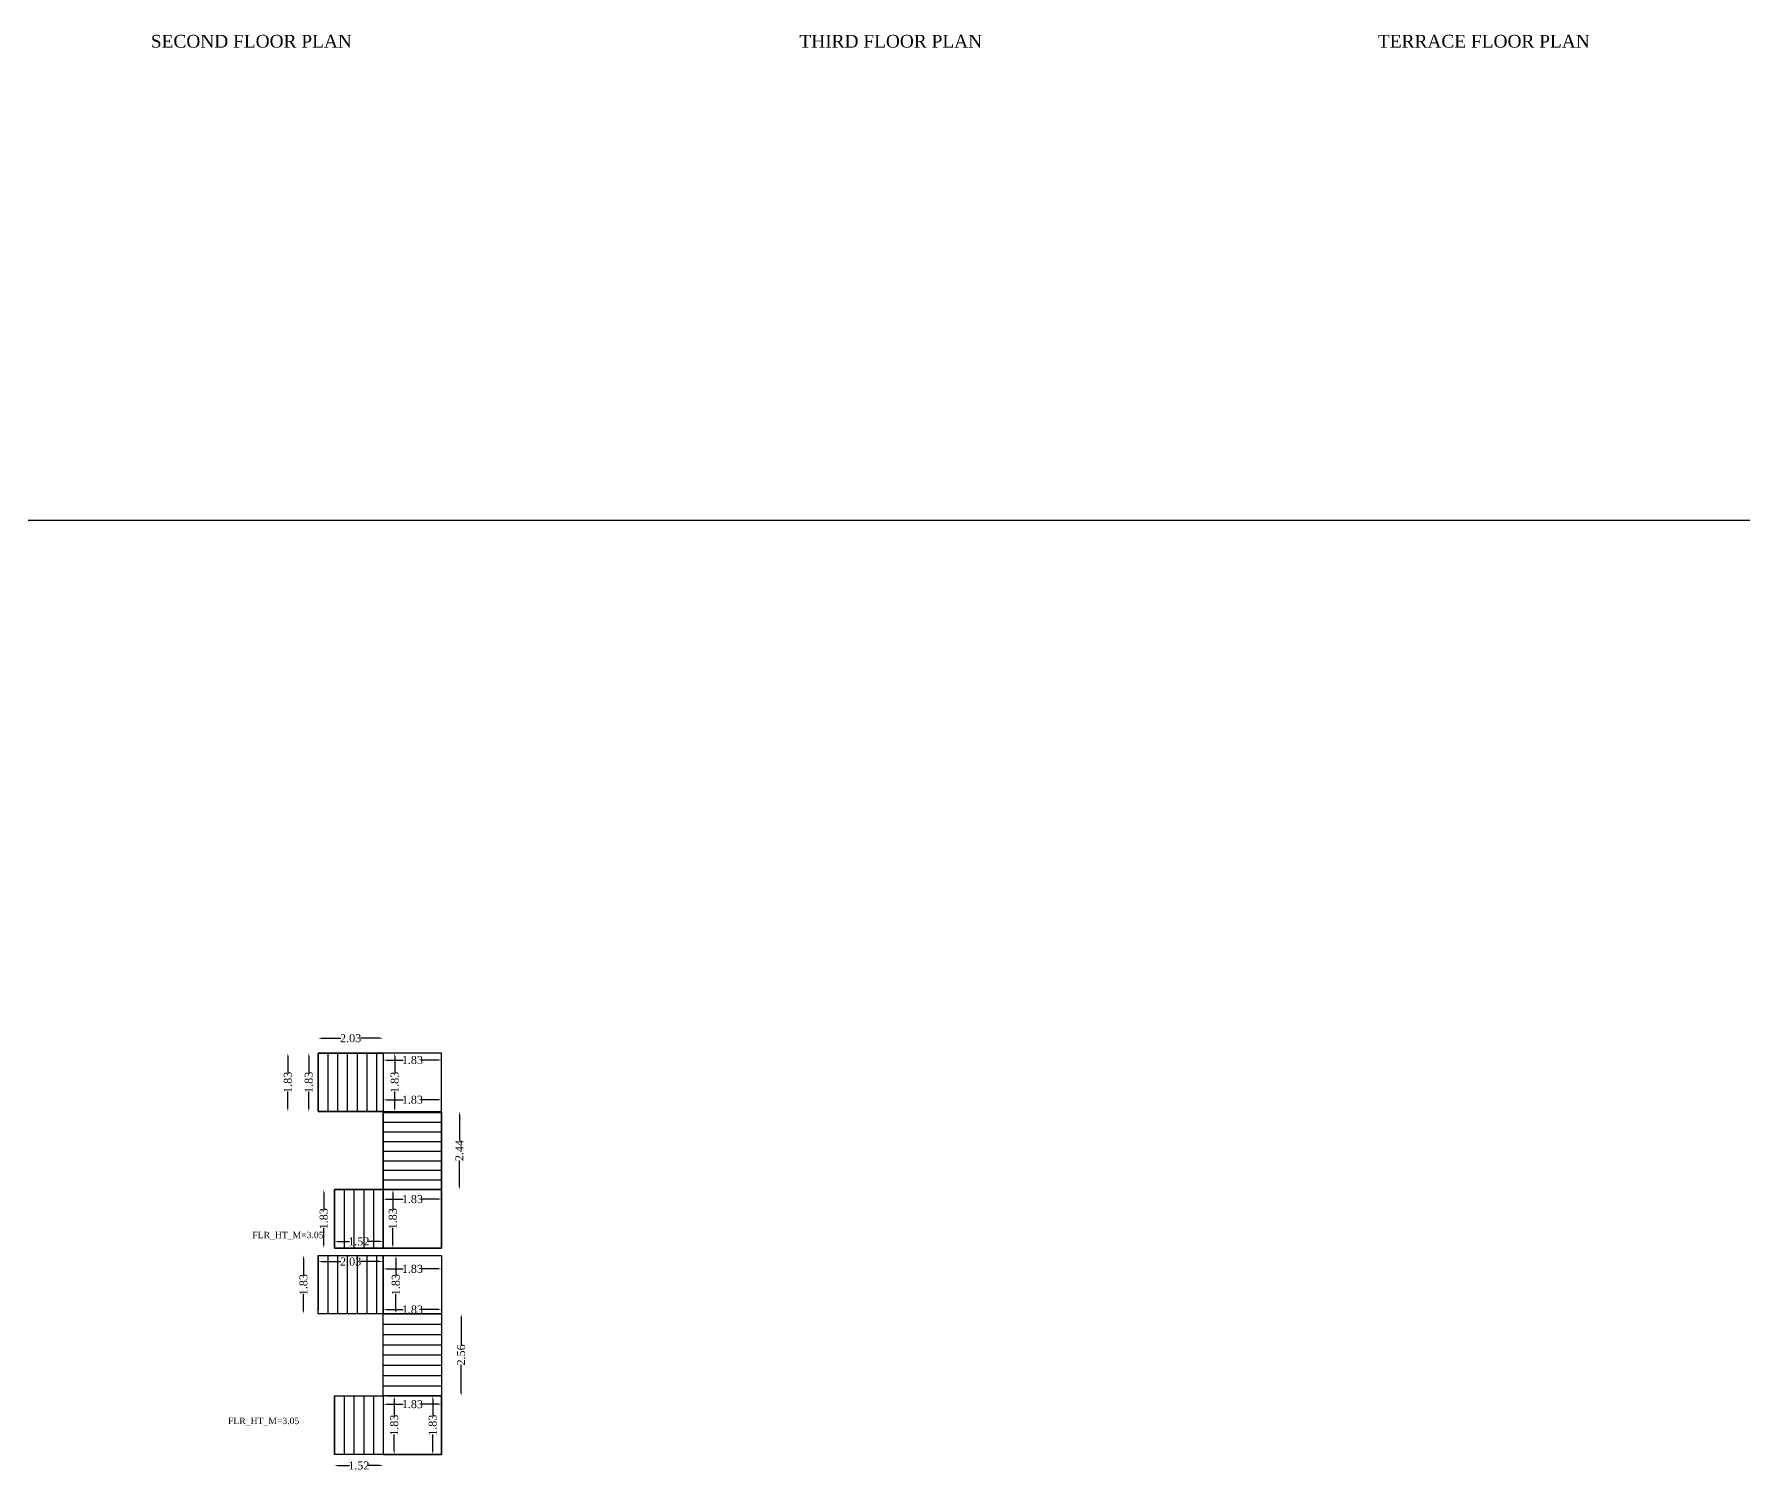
# Model space of a CAD drawing. Header units: metres. Extents: x 3520 to 17931, y 2577 to 6638.
# Drawn here: x 3573.9 to 3627.3, y 2577.3 to 2622.2 of the extents above; entities that cross this region are included whole.
import ezdxf

# ---------------------------------------------------------------- set-up
doc = ezdxf.new("R2010")
doc.units = ezdxf.units.M
doc.header["$MEASUREMENT"] = 0
for name, color, linetype in [('BLK_1_FLR_1_EXIT_WIDTH_STAIR', 7, 'Continuous'), ('BLK_1_FLR_3_STAIR_1', 7, 'Continuous'), ('BLK_1_FLR_3_STAIR_1_FLIGHT_1', 7, 'Continuous'), ('BLK_1_FLR_3_STAIR_1_FLIGHT_2', 7, 'Continuous'), ('BLK_1_FLR_3_STAIR_1_FLIGHT_3', 7, 'Continuous'), ('BLK_1_FLR_3_STAIR_1_LANDING_1', 7, 'Continuous'), ('BLK_1_FLR_3_STAIR_1_LANDING_2', 7, 'Continuous'), ('BLK_1_FLR_3_STAIR_2', 7, 'Continuous'), ('BLK_1_FLR_3_STAIR_2_FLIGHT_1', 7, 'Continuous'), ('BLK_1_FLR_3_STAIR_2_FLIGHT_2', 7, 'Continuous'), ('BLK_1_FLR_3_STAIR_2_FLIGHT_3', 7, 'Continuous'), ('BLK_1_FLR_3_STAIR_2_LANDING_1', 7, 'Continuous'), ('BLK_1_FLR_3_STAIR_2_LANDING_2', 7, 'Continuous'), ('LOCATION_PLAN', 7, 'Continuous')]:
    doc.layers.add(name, color=color, linetype=linetype)
doc.styles.add('ANAND', font='times.ttf')
doc.styles.get("Standard").update_dxf_attribs({"font": 'times.ttf'})
doc.dimstyles.new('STANDARD$0', dxfattribs={"dimtxt": 0.25, "dimasz": 0.1, "dimexe": 2, "dimexo": 2, "dimgap": 0, "dimtad": 0, "dimzin": 0, "dimdsep": 46, "dimtxsty": 'ANAND', "dimcen": 0.0625, "dimdle": 2.5, "dimse1": 1, "dimse2": 1, "dimclrd": 2, "dimclre": 9, "dimadec": 0, "dimazin": 0, "dimtfac": 1, "dimtix": 1, "dimtofl": 0, "dimtmove": 2, "dimatfit": 3, "dimldrblk": 'OBLIQUE', "dimfxl": 0, "dimtolj": 1, "dimtzin": 0, "dimarcsym": 0})

# ---------------------------------------------------------------- blocks, each defined once
blk = doc.blocks.new('*D100')
at = {"layer": 'BLK_1_FLR_3_STAIR_2_FLIGHT_3', "color": 2, "lineweight": -2}
for p, q in [((3583.36, 2577.441), (3583.726, 2577.441)), ((3584.68, 2577.441), (3584.314, 2577.441))]:
    blk.add_line(p, q, dxfattribs=at)
at = {"layer": 'BLK_1_FLR_3_STAIR_2_FLIGHT_3', "color": 2}
for points in [[(3583.36, 2577.458), (3583.36, 2577.424), (3583.26, 2577.441)], [(3584.68, 2577.458), (3584.68, 2577.424), (3584.78, 2577.441)]]:
    blk.add_solid(points, dxfattribs=at)
at = {"layer": 'Defpoints', "color": 0}
for p in [(3583.26, 2577.787), (3584.78, 2577.787), (3583.26, 2577.441)]:
    blk.add_point(p, dxfattribs=at)
at = {"layer": 'BLK_1_FLR_3_STAIR_2_FLIGHT_3', "color": 0, "insert": (3584.02, 2577.441), "char_height": 0.25, "attachment_point": 5, "style": 'ANAND'}
blk.add_mtext('\\A1;1.52', dxfattribs=at)
blk = doc.blocks.new('_Oblique')
at = {"color": 0, "linetype": 'ByBlock', "lineweight": -2}
blk.add_line((-0.5, -0.5), (0.5, 0.5), dxfattribs=at)
blk = doc.blocks.new('*D101')
at = {"layer": 'BLK_1_FLR_3_STAIR_2_FLIGHT_2', "color": 2, "lineweight": -2}
for p, q in [((3587.216, 2582.079), (3587.216, 2581.209)), ((3587.216, 2579.715), (3587.216, 2580.585))]:
    blk.add_line(p, q, dxfattribs=at)
at = {"layer": 'BLK_1_FLR_3_STAIR_2_FLIGHT_2', "color": 2}
for points in [[(3587.2, 2582.079), (3587.233, 2582.079), (3587.216, 2582.179)], [(3587.2, 2579.715), (3587.233, 2579.715), (3587.216, 2579.615)]]:
    blk.add_solid(points, dxfattribs=at)
at = {"layer": 'Defpoints', "color": 0}
for p in [(3586.607, 2582.179), (3587.216, 2582.179), (3586.607, 2579.615)]:
    blk.add_point(p, dxfattribs=at)
at = {"layer": 'BLK_1_FLR_3_STAIR_2_FLIGHT_2', "color": 0, "insert": (3587.216, 2580.897), "char_height": 0.25, "attachment_point": 5, "rotation": 90, "style": 'ANAND'}
blk.add_mtext('\\A1;2.56', dxfattribs=at)
blk = doc.blocks.new('*D102')
at = {"layer": 'BLK_1_FLR_3_STAIR_2_FLIGHT_1', "color": 2, "lineweight": -2}
for p, q in [((3582.849, 2583.812), (3583.461, 2583.812)), ((3584.68, 2583.812), (3584.068, 2583.812))]:
    blk.add_line(p, q, dxfattribs=at)
at = {"layer": 'BLK_1_FLR_3_STAIR_2_FLIGHT_1', "color": 2}
for points in [[(3582.849, 2583.828), (3582.849, 2583.795), (3582.749, 2583.812)], [(3584.68, 2583.828), (3584.68, 2583.795), (3584.78, 2583.812)]]:
    blk.add_solid(points, dxfattribs=at)
at = {"layer": 'Defpoints', "color": 0}
for p in [(3582.749, 2584.006), (3584.78, 2584.006), (3584.78, 2583.812)]:
    blk.add_point(p, dxfattribs=at)
at = {"layer": 'BLK_1_FLR_3_STAIR_2_FLIGHT_1', "color": 0, "insert": (3583.764, 2583.812), "char_height": 0.25, "attachment_point": 5, "style": 'ANAND'}
blk.add_mtext('\\A1;2.03', dxfattribs=at)
blk = doc.blocks.new('*D103')
at = {"layer": 'BLK_1_FLR_3_STAIR_1_FLIGHT_3', "color": 2, "lineweight": -2}
for p, q in [((3583.36, 2584.442), (3583.726, 2584.442)), ((3584.68, 2584.442), (3584.314, 2584.442))]:
    blk.add_line(p, q, dxfattribs=at)
at = {"layer": 'BLK_1_FLR_3_STAIR_1_FLIGHT_3', "color": 2}
for points in [[(3583.36, 2584.459), (3583.36, 2584.425), (3583.26, 2584.442)], [(3584.68, 2584.459), (3584.68, 2584.425), (3584.78, 2584.442)]]:
    blk.add_solid(points, dxfattribs=at)
at = {"layer": 'Defpoints', "color": 0}
for p in [(3583.26, 2584.235), (3584.78, 2584.442), (3584.78, 2584.235)]:
    blk.add_point(p, dxfattribs=at)
at = {"layer": 'BLK_1_FLR_3_STAIR_1_FLIGHT_3', "color": 0, "insert": (3584.02, 2584.442), "char_height": 0.25, "attachment_point": 5, "style": 'ANAND'}
blk.add_mtext('\\A1;1.52', dxfattribs=at)
blk = doc.blocks.new('*D104')
at = {"layer": 'BLK_1_FLR_3_STAIR_1_FLIGHT_2', "color": 2, "lineweight": -2}
for p, q in [((3587.162, 2588.399), (3587.162, 2587.594)), ((3587.162, 2586.162), (3587.162, 2586.968))]:
    blk.add_line(p, q, dxfattribs=at)
at = {"layer": 'BLK_1_FLR_3_STAIR_1_FLIGHT_2', "color": 2}
for points in [[(3587.145, 2588.399), (3587.179, 2588.399), (3587.162, 2588.499)], [(3587.145, 2586.162), (3587.179, 2586.162), (3587.162, 2586.062)]]:
    blk.add_solid(points, dxfattribs=at)
at = {"layer": 'Defpoints', "color": 0}
for p in [(3585.589, 2588.499), (3587.162, 2588.499), (3585.589, 2586.062)]:
    blk.add_point(p, dxfattribs=at)
at = {"layer": 'BLK_1_FLR_3_STAIR_1_FLIGHT_2', "color": 0, "insert": (3587.162, 2587.281), "char_height": 0.25, "attachment_point": 5, "rotation": 90, "style": 'ANAND'}
blk.add_mtext('\\A1;2.44', dxfattribs=at)
blk = doc.blocks.new('*D105')
at = {"layer": 'BLK_1_FLR_3_STAIR_1_FLIGHT_1', "color": 2, "lineweight": -2}
for p, q in [((3582.849, 2590.789), (3583.461, 2590.789)), ((3584.68, 2590.789), (3584.068, 2590.789))]:
    blk.add_line(p, q, dxfattribs=at)
at = {"layer": 'BLK_1_FLR_3_STAIR_1_FLIGHT_1', "color": 2}
for points in [[(3582.849, 2590.806), (3582.849, 2590.772), (3582.749, 2590.789)], [(3584.68, 2590.806), (3584.68, 2590.772), (3584.78, 2590.789)]]:
    blk.add_solid(points, dxfattribs=at)
at = {"layer": 'Defpoints', "color": 0}
for p in [(3582.749, 2590.327), (3584.78, 2590.789), (3584.78, 2590.327)]:
    blk.add_point(p, dxfattribs=at)
at = {"layer": 'BLK_1_FLR_3_STAIR_1_FLIGHT_1', "color": 0, "insert": (3583.764, 2590.789), "char_height": 0.25, "attachment_point": 5, "style": 'ANAND'}
blk.add_mtext('\\A1;2.03', dxfattribs=at)
blk = doc.blocks.new('*D106')
at = {"layer": 'BLK_1_FLR_3_STAIR_1_FLIGHT_1', "color": 2, "lineweight": -2}
for p, q in [((3582.458, 2590.227), (3582.458, 2589.699)), ((3582.458, 2588.599), (3582.458, 2589.127))]:
    blk.add_line(p, q, dxfattribs=at)
at = {"layer": 'BLK_1_FLR_3_STAIR_1_FLIGHT_1', "color": 2}
for points in [[(3582.442, 2590.227), (3582.475, 2590.227), (3582.458, 2590.327)], [(3582.442, 2588.599), (3582.475, 2588.599), (3582.458, 2588.499)]]:
    blk.add_solid(points, dxfattribs=at)
at = {"layer": 'Defpoints', "color": 0}
for p in [(3582.749, 2590.327), (3582.458, 2588.499), (3582.749, 2588.499)]:
    blk.add_point(p, dxfattribs=at)
at = {"layer": 'BLK_1_FLR_3_STAIR_1_FLIGHT_1', "color": 0, "insert": (3582.458, 2589.413), "char_height": 0.25, "attachment_point": 5, "rotation": 90, "style": 'ANAND'}
blk.add_mtext('\\A1;1.83', dxfattribs=at)
blk = doc.blocks.new('*D107')
at = {"layer": 'BLK_1_FLR_3_STAIR_1_FLIGHT_2', "color": 2, "lineweight": -2}
for p, q in [((3584.88, 2588.866), (3585.407, 2588.866)), ((3586.507, 2588.866), (3585.98, 2588.866))]:
    blk.add_line(p, q, dxfattribs=at)
at = {"layer": 'BLK_1_FLR_3_STAIR_1_FLIGHT_2', "color": 2}
for points in [[(3584.88, 2588.883), (3584.88, 2588.849), (3584.78, 2588.866)], [(3586.507, 2588.883), (3586.507, 2588.849), (3586.607, 2588.866)]]:
    blk.add_solid(points, dxfattribs=at)
at = {"layer": 'Defpoints', "color": 0}
for p in [(3586.607, 2588.866), (3584.78, 2588.499), (3586.607, 2588.499)]:
    blk.add_point(p, dxfattribs=at)
at = {"layer": 'BLK_1_FLR_3_STAIR_1_FLIGHT_2', "color": 0, "insert": (3585.693, 2588.866), "char_height": 0.25, "attachment_point": 5, "style": 'ANAND'}
blk.add_mtext('\\A1;1.83', dxfattribs=at)
blk = doc.blocks.new('*D108')
at = {"layer": 'BLK_1_FLR_3_STAIR_1_FLIGHT_3', "color": 2, "lineweight": -2}
for p, q in [((3582.925, 2585.962), (3582.925, 2585.435)), ((3582.925, 2584.335), (3582.925, 2584.863))]:
    blk.add_line(p, q, dxfattribs=at)
at = {"layer": 'BLK_1_FLR_3_STAIR_1_FLIGHT_3', "color": 2}
for points in [[(3582.908, 2585.962), (3582.941, 2585.962), (3582.925, 2586.062)], [(3582.908, 2584.335), (3582.941, 2584.335), (3582.925, 2584.235)]]:
    blk.add_solid(points, dxfattribs=at)
at = {"layer": 'Defpoints', "color": 0}
for p in [(3583.26, 2586.062), (3582.925, 2584.235), (3583.26, 2584.235)]:
    blk.add_point(p, dxfattribs=at)
at = {"layer": 'BLK_1_FLR_3_STAIR_1_FLIGHT_3', "color": 0, "insert": (3582.925, 2585.149), "char_height": 0.25, "attachment_point": 5, "rotation": 90, "style": 'ANAND'}
blk.add_mtext('\\A1;1.83', dxfattribs=at)
blk = doc.blocks.new('*D109')
at = {"layer": 'BLK_1_FLR_3_STAIR_2_FLIGHT_1', "color": 2, "lineweight": -2}
for p, q in [((3582.291, 2583.906), (3582.291, 2583.379)), ((3582.291, 2582.279), (3582.291, 2582.806))]:
    blk.add_line(p, q, dxfattribs=at)
at = {"layer": 'BLK_1_FLR_3_STAIR_2_FLIGHT_1', "color": 2}
for points in [[(3582.274, 2583.906), (3582.308, 2583.906), (3582.291, 2584.006)], [(3582.274, 2582.279), (3582.308, 2582.279), (3582.291, 2582.179)]]:
    blk.add_solid(points, dxfattribs=at)
at = {"layer": 'Defpoints', "color": 0}
for p in [(3582.749, 2584.006), (3582.291, 2582.179), (3582.749, 2582.179)]:
    blk.add_point(p, dxfattribs=at)
at = {"layer": 'BLK_1_FLR_3_STAIR_2_FLIGHT_1', "color": 0, "insert": (3582.291, 2583.092), "char_height": 0.25, "attachment_point": 5, "rotation": 90, "style": 'ANAND'}
blk.add_mtext('\\A1;1.83', dxfattribs=at)
blk = doc.blocks.new('*D110')
at = {"layer": 'BLK_1_FLR_3_STAIR_2_FLIGHT_2', "color": 2, "lineweight": -2}
for p, q in [((3584.88, 2582.313), (3585.407, 2582.313)), ((3586.507, 2582.313), (3585.98, 2582.313))]:
    blk.add_line(p, q, dxfattribs=at)
at = {"layer": 'BLK_1_FLR_3_STAIR_2_FLIGHT_2', "color": 2}
for points in [[(3584.88, 2582.33), (3584.88, 2582.297), (3584.78, 2582.313)], [(3586.507, 2582.33), (3586.507, 2582.297), (3586.607, 2582.313)]]:
    blk.add_solid(points, dxfattribs=at)
at = {"layer": 'Defpoints', "color": 0}
for p in [(3586.607, 2582.313), (3584.78, 2582.179), (3586.607, 2582.179)]:
    blk.add_point(p, dxfattribs=at)
at = {"layer": 'BLK_1_FLR_3_STAIR_2_FLIGHT_2', "color": 0, "insert": (3585.693, 2582.313), "char_height": 0.25, "attachment_point": 5, "style": 'ANAND'}
blk.add_mtext('\\A1;1.83', dxfattribs=at)
blk = doc.blocks.new('*D111')
at = {"layer": 'BLK_1_FLR_3_STAIR_2_FLIGHT_3', "color": 2, "lineweight": -2}
for p, q in [((3585.125, 2579.515), (3585.125, 2578.987)), ((3585.125, 2577.887), (3585.125, 2578.415))]:
    blk.add_line(p, q, dxfattribs=at)
at = {"layer": 'BLK_1_FLR_3_STAIR_2_FLIGHT_3', "color": 2}
for points in [[(3585.108, 2579.515), (3585.142, 2579.515), (3585.125, 2579.615)], [(3585.108, 2577.887), (3585.142, 2577.887), (3585.125, 2577.787)]]:
    blk.add_solid(points, dxfattribs=at)
at = {"layer": 'Defpoints', "color": 0}
for p in [(3584.78, 2579.615), (3584.78, 2577.787), (3585.125, 2577.787)]:
    blk.add_point(p, dxfattribs=at)
at = {"layer": 'BLK_1_FLR_3_STAIR_2_FLIGHT_3', "color": 0, "insert": (3585.125, 2578.701), "char_height": 0.25, "attachment_point": 5, "rotation": 90, "style": 'ANAND'}
blk.add_mtext('\\A1;1.83', dxfattribs=at)
blk = doc.blocks.new('*D112')
at = {"layer": 'BLK_1_FLR_3_STAIR_2_LANDING_2', "color": 2, "lineweight": -2}
for p, q in [((3584.88, 2579.357), (3585.407, 2579.357)), ((3586.507, 2579.357), (3585.98, 2579.357))]:
    blk.add_line(p, q, dxfattribs=at)
at = {"layer": 'BLK_1_FLR_3_STAIR_2_LANDING_2', "color": 2}
for points in [[(3584.88, 2579.373), (3584.88, 2579.34), (3584.78, 2579.357)], [(3586.507, 2579.373), (3586.507, 2579.34), (3586.607, 2579.357)]]:
    blk.add_solid(points, dxfattribs=at)
at = {"layer": 'Defpoints', "color": 0}
for p in [(3584.78, 2579.307), (3586.607, 2579.357), (3586.607, 2579.307)]:
    blk.add_point(p, dxfattribs=at)
at = {"layer": 'BLK_1_FLR_3_STAIR_2_LANDING_2', "color": 0, "insert": (3585.693, 2579.357), "char_height": 0.25, "attachment_point": 5, "style": 'ANAND'}
blk.add_mtext('\\A1;1.83', dxfattribs=at)
blk = doc.blocks.new('*D113')
at = {"layer": 'BLK_1_FLR_3_STAIR_2_LANDING_2', "color": 2, "lineweight": -2}
for p, q in [((3586.328, 2579.515), (3586.328, 2578.987)), ((3586.328, 2577.887), (3586.328, 2578.415))]:
    blk.add_line(p, q, dxfattribs=at)
at = {"layer": 'BLK_1_FLR_3_STAIR_2_LANDING_2', "color": 2}
for points in [[(3586.312, 2579.515), (3586.345, 2579.515), (3586.328, 2579.615)], [(3586.312, 2577.887), (3586.345, 2577.887), (3586.328, 2577.787)]]:
    blk.add_solid(points, dxfattribs=at)
at = {"layer": 'Defpoints', "color": 0}
for p in [(3586.288, 2579.615), (3586.288, 2577.787), (3586.328, 2577.787)]:
    blk.add_point(p, dxfattribs=at)
at = {"layer": 'BLK_1_FLR_3_STAIR_2_LANDING_2', "color": 0, "insert": (3586.328, 2578.701), "char_height": 0.25, "attachment_point": 5, "rotation": 90, "style": 'ANAND'}
blk.add_mtext('\\A1;1.83', dxfattribs=at)
blk = doc.blocks.new('*D114')
at = {"layer": 'BLK_1_FLR_3_STAIR_2_LANDING_1', "color": 2, "lineweight": -2}
for p, q in [((3585.177, 2583.906), (3585.177, 2583.379)), ((3585.177, 2582.279), (3585.177, 2582.806))]:
    blk.add_line(p, q, dxfattribs=at)
at = {"layer": 'BLK_1_FLR_3_STAIR_2_LANDING_1', "color": 2}
for points in [[(3585.16, 2583.906), (3585.193, 2583.906), (3585.177, 2584.006)], [(3585.16, 2582.279), (3585.193, 2582.279), (3585.177, 2582.179)]]:
    blk.add_solid(points, dxfattribs=at)
at = {"layer": 'Defpoints', "color": 0}
for p in [(3585.038, 2584.006), (3585.177, 2584.006), (3585.038, 2582.179)]:
    blk.add_point(p, dxfattribs=at)
at = {"layer": 'BLK_1_FLR_3_STAIR_2_LANDING_1', "color": 0, "insert": (3585.177, 2583.092), "char_height": 0.25, "attachment_point": 5, "rotation": 90, "style": 'ANAND'}
blk.add_mtext('\\A1;1.83', dxfattribs=at)
blk = doc.blocks.new('*D115')
at = {"layer": 'BLK_1_FLR_3_STAIR_2_LANDING_1', "color": 2, "lineweight": -2}
for p, q in [((3584.88, 2583.583), (3585.407, 2583.583)), ((3586.507, 2583.583), (3585.98, 2583.583))]:
    blk.add_line(p, q, dxfattribs=at)
at = {"layer": 'BLK_1_FLR_3_STAIR_2_LANDING_1', "color": 2}
for points in [[(3584.88, 2583.599), (3584.88, 2583.566), (3584.78, 2583.583)], [(3586.507, 2583.599), (3586.507, 2583.566), (3586.607, 2583.583)]]:
    blk.add_solid(points, dxfattribs=at)
at = {"layer": 'Defpoints', "color": 0}
for p in [(3584.78, 2583.638), (3586.607, 2583.638), (3586.607, 2583.583)]:
    blk.add_point(p, dxfattribs=at)
at = {"layer": 'BLK_1_FLR_3_STAIR_2_LANDING_1', "color": 0, "insert": (3585.693, 2583.583), "char_height": 0.25, "attachment_point": 5, "style": 'ANAND'}
blk.add_mtext('\\A1;1.83', dxfattribs=at)
blk = doc.blocks.new('*D116')
at = {"layer": 'BLK_1_FLR_3_STAIR_1_LANDING_2', "color": 2, "lineweight": -2}
for p, q in [((3585.083, 2585.962), (3585.083, 2585.435)), ((3585.083, 2584.335), (3585.083, 2584.863))]:
    blk.add_line(p, q, dxfattribs=at)
at = {"layer": 'BLK_1_FLR_3_STAIR_1_LANDING_2', "color": 2}
for points in [[(3585.067, 2585.962), (3585.1, 2585.962), (3585.083, 2586.062)], [(3585.067, 2584.335), (3585.1, 2584.335), (3585.083, 2584.235)]]:
    blk.add_solid(points, dxfattribs=at)
at = {"layer": 'Defpoints', "color": 0}
for p in [(3585.053, 2586.062), (3585.053, 2584.235), (3585.083, 2584.235)]:
    blk.add_point(p, dxfattribs=at)
at = {"layer": 'BLK_1_FLR_3_STAIR_1_LANDING_2', "color": 0, "insert": (3585.083, 2585.149), "char_height": 0.25, "attachment_point": 5, "rotation": 90, "style": 'ANAND'}
blk.add_mtext('\\A1;1.83', dxfattribs=at)
blk = doc.blocks.new('*D117')
at = {"layer": 'BLK_1_FLR_3_STAIR_1_LANDING_2', "color": 2, "lineweight": -2}
for p, q in [((3584.88, 2585.762), (3585.407, 2585.762)), ((3586.507, 2585.762), (3585.98, 2585.762))]:
    blk.add_line(p, q, dxfattribs=at)
at = {"layer": 'BLK_1_FLR_3_STAIR_1_LANDING_2', "color": 2}
for points in [[(3584.88, 2585.779), (3584.88, 2585.746), (3584.78, 2585.762)], [(3586.507, 2585.779), (3586.507, 2585.746), (3586.607, 2585.762)]]:
    blk.add_solid(points, dxfattribs=at)
at = {"layer": 'Defpoints', "color": 0}
for p in [(3584.78, 2585.812), (3586.607, 2585.812), (3586.607, 2585.762)]:
    blk.add_point(p, dxfattribs=at)
at = {"layer": 'BLK_1_FLR_3_STAIR_1_LANDING_2', "color": 0, "insert": (3585.693, 2585.762), "char_height": 0.25, "attachment_point": 5, "style": 'ANAND'}
blk.add_mtext('\\A1;1.83', dxfattribs=at)
blk = doc.blocks.new('*D118')
at = {"layer": 'BLK_1_FLR_3_STAIR_1_LANDING_1', "color": 2, "lineweight": -2}
for p, q in [((3584.88, 2590.108), (3585.407, 2590.108)), ((3586.507, 2590.108), (3585.98, 2590.108))]:
    blk.add_line(p, q, dxfattribs=at)
at = {"layer": 'BLK_1_FLR_3_STAIR_1_LANDING_1', "color": 2}
for points in [[(3584.88, 2590.125), (3584.88, 2590.091), (3584.78, 2590.108)], [(3586.507, 2590.125), (3586.507, 2590.091), (3586.607, 2590.108)]]:
    blk.add_solid(points, dxfattribs=at)
at = {"layer": 'Defpoints', "color": 0}
for p in [(3584.78, 2590.117), (3586.607, 2590.117), (3586.607, 2590.108)]:
    blk.add_point(p, dxfattribs=at)
at = {"layer": 'BLK_1_FLR_3_STAIR_1_LANDING_1', "color": 0, "insert": (3585.693, 2590.108), "char_height": 0.25, "attachment_point": 5, "style": 'ANAND'}
blk.add_mtext('\\A1;1.83', dxfattribs=at)
blk = doc.blocks.new('*D119')
at = {"layer": 'BLK_1_FLR_3_STAIR_1_LANDING_1', "color": 2, "lineweight": -2}
for p, q in [((3585.142, 2590.227), (3585.142, 2589.699)), ((3585.142, 2588.599), (3585.142, 2589.127))]:
    blk.add_line(p, q, dxfattribs=at)
at = {"layer": 'BLK_1_FLR_3_STAIR_1_LANDING_1', "color": 2}
for points in [[(3585.125, 2590.227), (3585.158, 2590.227), (3585.142, 2590.327)], [(3585.125, 2588.599), (3585.158, 2588.599), (3585.142, 2588.499)]]:
    blk.add_solid(points, dxfattribs=at)
at = {"layer": 'Defpoints', "color": 0}
for p in [(3585.142, 2590.327), (3585.142, 2588.499), (3585.142, 2588.499)]:
    blk.add_point(p, dxfattribs=at)
at = {"layer": 'BLK_1_FLR_3_STAIR_1_LANDING_1', "color": 0, "insert": (3585.142, 2589.413), "char_height": 0.25, "attachment_point": 5, "rotation": 90, "style": 'ANAND'}
blk.add_mtext('\\A1;1.83', dxfattribs=at)
blk = doc.blocks.new('*D120')
at = {"layer": 'BLK_1_FLR_1_EXIT_WIDTH_STAIR', "color": 2, "lineweight": -2}
for p, q in [((3581.803, 2590.227), (3581.803, 2589.699)), ((3581.803, 2588.599), (3581.803, 2589.127))]:
    blk.add_line(p, q, dxfattribs=at)
at = {"layer": 'BLK_1_FLR_1_EXIT_WIDTH_STAIR', "color": 2}
for points in [[(3581.787, 2590.227), (3581.82, 2590.227), (3581.803, 2590.327)], [(3581.787, 2588.599), (3581.82, 2588.599), (3581.803, 2588.499)]]:
    blk.add_solid(points, dxfattribs=at)
at = {"layer": 'Defpoints', "color": 0}
for p in [(3582.749, 2590.327), (3581.803, 2588.499), (3582.749, 2588.499)]:
    blk.add_point(p, dxfattribs=at)
at = {"layer": 'BLK_1_FLR_1_EXIT_WIDTH_STAIR', "color": 0, "insert": (3581.803, 2589.413), "char_height": 0.25, "attachment_point": 5, "rotation": 90, "style": 'ANAND'}
blk.add_mtext('\\A1;1.83', dxfattribs=at)

msp = doc.modelspace()

# ---------------------------------------------------------------- linework, layer by layer
msp.add_lwpolyline([(3520.483, 2710.351), (3679.581, 2710.351), (3679.581, 2606.963), (3520.483, 2606.963)], close=True)
at = {"layer": 'BLK_1_FLR_3_STAIR_1', "color": 1}
msp.add_lwpolyline([(3582.749, 2590.327), (3582.749, 2588.499), (3584.78, 2588.499), (3584.78, 2586.062), (3583.26, 2586.062), (3583.26, 2584.235), (3586.607, 2584.235), (3586.607, 2590.327), (3582.749, 2590.327)], dxfattribs=at)
at = {"layer": 'BLK_1_FLR_3_STAIR_1_FLIGHT_1', "color": 7}
for p, q in [((3582.749, 2590.327), (3582.749, 2588.499)), ((3583.053, 2590.327), (3583.053, 2588.499)), ((3583.357, 2590.327), (3583.357, 2588.499)), ((3583.66, 2590.327), (3583.66, 2588.499)), ((3583.964, 2590.327), (3583.964, 2588.499)), ((3584.268, 2590.327), (3584.268, 2588.499)), ((3584.572, 2590.327), (3584.572, 2588.499))]:
    msp.add_line(p, q, dxfattribs=at)
msp.add_lwpolyline([(3582.749, 2590.327), (3584.78, 2590.327), (3584.78, 2588.499), (3582.749, 2588.499)], close=True, dxfattribs=at)
at = {"layer": 'BLK_1_FLR_3_STAIR_1_FLIGHT_2', "color": 7}
for p, q in [((3584.78, 2588.469), (3586.607, 2588.469)), ((3584.78, 2588.168), (3586.607, 2588.168)), ((3584.78, 2587.867), (3586.607, 2587.867)), ((3584.78, 2587.566), (3586.607, 2587.566)), ((3584.78, 2587.266), (3586.607, 2587.266)), ((3584.78, 2586.965), (3586.607, 2586.965)), ((3584.78, 2586.664), (3586.607, 2586.664)), ((3584.78, 2586.363), (3586.607, 2586.363)), ((3584.78, 2586.062), (3586.607, 2586.062))]:
    msp.add_line(p, q, dxfattribs=at)
msp.add_lwpolyline([(3584.78, 2588.499), (3586.607, 2588.499), (3586.607, 2586.062), (3584.78, 2586.062)], close=True, dxfattribs=at)
at = {"layer": 'BLK_1_FLR_3_STAIR_1_FLIGHT_3', "color": 7}
for p, q in [((3583.26, 2586.062), (3583.26, 2584.235)), ((3583.564, 2586.062), (3583.564, 2584.235)), ((3583.868, 2586.062), (3583.868, 2584.235)), ((3584.172, 2586.062), (3584.172, 2584.235)), ((3584.476, 2586.062), (3584.476, 2584.235)), ((3584.78, 2586.062), (3584.78, 2584.235))]:
    msp.add_line(p, q, dxfattribs=at)
msp.add_lwpolyline([(3583.26, 2586.062), (3584.78, 2586.062), (3584.78, 2584.235), (3583.26, 2584.235)], close=True, dxfattribs=at)
at = {"layer": 'BLK_1_FLR_3_STAIR_1_LANDING_1', "color": 7}
msp.add_lwpolyline([(3584.78, 2588.499), (3586.607, 2588.499), (3586.607, 2590.327), (3584.78, 2590.327)], close=True, dxfattribs=at)
at = {"layer": 'BLK_1_FLR_3_STAIR_1_LANDING_2', "color": 7}
msp.add_lwpolyline([(3584.78, 2586.062), (3586.607, 2586.062), (3586.607, 2584.235), (3584.78, 2584.235)], close=True, dxfattribs=at)
at = {"layer": 'BLK_1_FLR_3_STAIR_2', "color": 1}
msp.add_lwpolyline([(3582.749, 2584.006), (3586.607, 2584.006), (3586.607, 2577.787), (3583.26, 2577.787), (3583.26, 2579.615), (3584.78, 2579.615), (3584.78, 2582.179), (3582.749, 2582.179), (3582.749, 2584.006)], dxfattribs=at)
at = {"layer": 'BLK_1_FLR_3_STAIR_2_FLIGHT_1', "color": 7}
for p, q in [((3582.749, 2584.006), (3582.749, 2582.309)), ((3583.053, 2584.006), (3583.053, 2582.179)), ((3583.357, 2584.006), (3583.357, 2582.179)), ((3583.66, 2584.006), (3583.66, 2582.179)), ((3583.964, 2584.006), (3583.964, 2582.179)), ((3584.268, 2584.006), (3584.268, 2582.179)), ((3584.572, 2584.006), (3584.572, 2582.179))]:
    msp.add_line(p, q, dxfattribs=at)
msp.add_lwpolyline([(3582.749, 2584.006), (3584.78, 2584.006), (3584.78, 2582.179), (3582.749, 2582.179)], close=True, dxfattribs=at)
at = {"layer": 'BLK_1_FLR_3_STAIR_2_FLIGHT_2', "color": 7}
for p, q in [((3584.78, 2581.858), (3586.607, 2581.858)), ((3584.78, 2581.538), (3586.607, 2581.538)), ((3584.78, 2581.217), (3586.607, 2581.217)), ((3584.78, 2580.897), (3586.607, 2580.897)), ((3584.78, 2580.576), (3586.607, 2580.576)), ((3584.78, 2580.256), (3586.607, 2580.256)), ((3584.78, 2579.935), (3586.607, 2579.935)), ((3584.91, 2579.615), (3586.607, 2579.615))]:
    msp.add_line(p, q, dxfattribs=at)
msp.add_lwpolyline([(3584.78, 2582.179), (3586.607, 2582.179), (3586.607, 2579.615), (3584.78, 2579.615)], close=True, dxfattribs=at)
at = {"layer": 'BLK_1_FLR_3_STAIR_2_FLIGHT_3', "color": 7}
for p, q in [((3583.26, 2579.615), (3583.26, 2577.787)), ((3583.564, 2579.615), (3583.564, 2577.787)), ((3583.868, 2579.615), (3583.868, 2577.787)), ((3584.172, 2579.615), (3584.172, 2577.787)), ((3584.476, 2579.615), (3584.476, 2577.787)), ((3584.78, 2579.485), (3584.78, 2577.787))]:
    msp.add_line(p, q, dxfattribs=at)
msp.add_lwpolyline([(3583.26, 2579.615), (3584.78, 2579.615), (3584.78, 2577.787), (3583.26, 2577.787)], close=True, dxfattribs=at)
at = {"layer": 'BLK_1_FLR_3_STAIR_2_LANDING_1', "color": 7}
msp.add_lwpolyline([(3584.78, 2584.006), (3586.607, 2584.006), (3586.607, 2582.179), (3584.78, 2582.179)], close=True, dxfattribs=at)
at = {"layer": 'BLK_1_FLR_3_STAIR_2_LANDING_2', "color": 7}
msp.add_lwpolyline([(3584.78, 2577.787), (3586.607, 2577.787), (3586.607, 2579.615), (3584.78, 2579.615)], close=True, dxfattribs=at)
at = {"layer": 'LOCATION_PLAN', "color": 7}
msp.add_lwpolyline([(3520.483, 2710.351), (3679.581, 2710.351), (3679.581, 2606.963), (3520.483, 2606.963)], close=True, dxfattribs=at)

# ---------------------------------------------------------------- texts
at = {"char_height": 0.4, "width": 9.83219, "attachment_point": 3}
for s, insert in [('SECOND FLOOR PLAN', (3583.802, 2622.134)), ('THIRD FLOOR PLAN', (3603.487, 2622.134)), ('TERRACE FLOOR PLAN', (3622.465, 2622.134))]:
    msp.add_mtext(s, dxfattribs=dict(at, insert=insert))
at = {"layer": 'BLK_1_FLR_3_STAIR_1', "color": 1, "insert": (3580.692, 2584.743), "char_height": 0.2, "attachment_point": 1}
msp.add_mtext_dynamic_manual_height_columns('FLR_HT_M=3.05', width=2.8071, gutter_width=1, heights=[0], dxfattribs=at)
at = {"layer": 'BLK_1_FLR_3_STAIR_2', "color": 1, "insert": (3579.933, 2578.936), "char_height": 0.2, "attachment_point": 1}
msp.add_mtext_dynamic_manual_height_columns('FLR_HT_M=3.05', width=2.8071, gutter_width=1, heights=[0], dxfattribs=at)

# ---------------------------------------------------------------- dimensions: what is measured, and where the dimension line sits
at = {"layer": 'BLK_1_FLR_1_EXIT_WIDTH_STAIR', "color": 1}
dim = msp.add_linear_dim(base=(3581.803, 2588.499), p1=(3582.749, 2590.327), p2=(3582.749, 2588.499), angle=90, dimstyle='STANDARD$0', dxfattribs=at)
dim.commit()
dim.dimension.update_dxf_attribs({"geometry": '*D120', "text_midpoint": (3581.803, 2589.413)})
at = {"layer": 'BLK_1_FLR_3_STAIR_1_FLIGHT_1', "color": 1}
dim = msp.add_linear_dim(base=(3584.78, 2590.789), p1=(3582.749, 2590.327), p2=(3584.78, 2590.327), dimstyle='STANDARD$0', dxfattribs=at)
dim.commit()
dim.dimension.update_dxf_attribs({"geometry": '*D105', "text_midpoint": (3583.764, 2590.789)})
at = {"layer": 'BLK_1_FLR_3_STAIR_1_FLIGHT_1', "color": 2}
dim = msp.add_linear_dim(base=(3582.458, 2588.499), p1=(3582.749, 2590.327), p2=(3582.749, 2588.499), angle=90, dimstyle='STANDARD$0', dxfattribs=at)
dim.commit()
dim.dimension.update_dxf_attribs({"geometry": '*D106', "text_midpoint": (3582.458, 2589.413)})
at = {"layer": 'BLK_1_FLR_3_STAIR_1_FLIGHT_2', "color": 2}
dim = msp.add_linear_dim(base=(3586.607, 2588.866), p1=(3584.78, 2588.499), p2=(3586.607, 2588.499), dimstyle='STANDARD$0', dxfattribs=at)
dim.commit()
dim.dimension.update_dxf_attribs({"geometry": '*D107', "text_midpoint": (3585.693, 2588.866)})
at = {"layer": 'BLK_1_FLR_3_STAIR_1_FLIGHT_2', "color": 1}
dim = msp.add_linear_dim(base=(3587.162, 2588.499), p1=(3585.589, 2586.062), p2=(3585.589, 2588.499), angle=90, dimstyle='STANDARD$0', dxfattribs=at)
dim.commit()
dim.dimension.update_dxf_attribs({"geometry": '*D104', "text_midpoint": (3587.162, 2587.281)})
at = {"layer": 'BLK_1_FLR_3_STAIR_1_FLIGHT_3', "color": 2}
dim = msp.add_linear_dim(base=(3582.925, 2584.235), p1=(3583.26, 2586.062), p2=(3583.26, 2584.235), angle=90, dimstyle='STANDARD$0', dxfattribs=at)
dim.commit()
dim.dimension.update_dxf_attribs({"geometry": '*D108', "text_midpoint": (3582.925, 2585.149)})
at = {"layer": 'BLK_1_FLR_3_STAIR_1_FLIGHT_3', "color": 1}
dim = msp.add_linear_dim(base=(3584.78, 2584.442), p1=(3583.26, 2584.235), p2=(3584.78, 2584.235), dimstyle='STANDARD$0', dxfattribs=at)
dim.commit()
dim.dimension.update_dxf_attribs({"geometry": '*D103', "text_midpoint": (3584.02, 2584.442)})
at = {"layer": 'BLK_1_FLR_3_STAIR_1_LANDING_1', "color": 1}
dim = msp.add_linear_dim(base=(3585.142, 2588.499), p1=(3585.142, 2590.327), p2=(3585.142, 2588.499), angle=90, dimstyle='STANDARD$0', dxfattribs=at)
dim.commit()
dim.dimension.update_dxf_attribs({"geometry": '*D119', "text_midpoint": (3585.142, 2589.413)})
at = {"layer": 'BLK_1_FLR_3_STAIR_1_LANDING_1', "color": 2}
dim = msp.add_linear_dim(base=(3586.607, 2590.108), p1=(3584.78, 2590.117), p2=(3586.607, 2590.117), dimstyle='STANDARD$0', dxfattribs=at)
dim.commit()
dim.dimension.update_dxf_attribs({"geometry": '*D118', "text_midpoint": (3585.693, 2590.108)})
at = {"layer": 'BLK_1_FLR_3_STAIR_1_LANDING_2', "color": 1}
dim = msp.add_linear_dim(base=(3585.083, 2584.235), p1=(3585.053, 2586.062), p2=(3585.053, 2584.235), angle=90, dimstyle='STANDARD$0', dxfattribs=at)
dim.commit()
dim.dimension.update_dxf_attribs({"geometry": '*D116', "text_midpoint": (3585.083, 2585.149)})
at = {"layer": 'BLK_1_FLR_3_STAIR_1_LANDING_2', "color": 2}
dim = msp.add_linear_dim(base=(3586.607, 2585.762), p1=(3584.78, 2585.812), p2=(3586.607, 2585.812), dimstyle='STANDARD$0', dxfattribs=at)
dim.commit()
dim.dimension.update_dxf_attribs({"geometry": '*D117', "text_midpoint": (3585.693, 2585.762)})
at = {"layer": 'BLK_1_FLR_3_STAIR_2_FLIGHT_1', "color": 2}
dim = msp.add_linear_dim(base=(3582.291, 2582.179), p1=(3582.749, 2584.006), p2=(3582.749, 2582.179), angle=90, dimstyle='STANDARD$0', dxfattribs=at)
dim.commit()
dim.dimension.update_dxf_attribs({"geometry": '*D109', "text_midpoint": (3582.291, 2583.092)})
at = {"layer": 'BLK_1_FLR_3_STAIR_2_FLIGHT_1', "color": 1}
dim = msp.add_linear_dim(base=(3584.78, 2583.812), p1=(3582.749, 2584.006), p2=(3584.78, 2584.006), dimstyle='STANDARD$0', dxfattribs=at)
dim.commit()
dim.dimension.update_dxf_attribs({"geometry": '*D102', "text_midpoint": (3583.764, 2583.812)})
at = {"layer": 'BLK_1_FLR_3_STAIR_2_FLIGHT_2', "color": 2}
dim = msp.add_linear_dim(base=(3586.607, 2582.313), p1=(3584.78, 2582.179), p2=(3586.607, 2582.179), dimstyle='STANDARD$0', dxfattribs=at)
dim.commit()
dim.dimension.update_dxf_attribs({"geometry": '*D110', "text_midpoint": (3585.693, 2582.313)})
at = {"layer": 'BLK_1_FLR_3_STAIR_2_FLIGHT_2', "color": 1}
dim = msp.add_linear_dim(base=(3587.216, 2582.179), p1=(3586.607, 2579.615), p2=(3586.607, 2582.179), angle=90, dimstyle='STANDARD$0', dxfattribs=at)
dim.commit()
dim.dimension.update_dxf_attribs({"geometry": '*D101', "text_midpoint": (3587.216, 2580.897)})
at = {"layer": 'BLK_1_FLR_3_STAIR_2_FLIGHT_3', "color": 2}
dim = msp.add_linear_dim(base=(3585.125, 2577.787), p1=(3584.78, 2579.615), p2=(3584.78, 2577.787), angle=90, dimstyle='STANDARD$0', dxfattribs=at)
dim.commit()
dim.dimension.update_dxf_attribs({"geometry": '*D111', "text_midpoint": (3585.125, 2578.701)})
at = {"layer": 'BLK_1_FLR_3_STAIR_2_FLIGHT_3', "color": 1}
dim = msp.add_linear_dim(base=(3583.26, 2577.441), p1=(3584.78, 2577.787), p2=(3583.26, 2577.787), dimstyle='STANDARD$0', dxfattribs=at)
dim.commit()
dim.dimension.update_dxf_attribs({"geometry": '*D100', "text_midpoint": (3584.02, 2577.441)})
at = {"layer": 'BLK_1_FLR_3_STAIR_2_LANDING_1', "color": 2}
dim = msp.add_linear_dim(base=(3585.177, 2584.006), p1=(3585.038, 2582.179), p2=(3585.038, 2584.006), angle=90, dimstyle='STANDARD$0', dxfattribs=at)
dim.commit()
dim.dimension.update_dxf_attribs({"geometry": '*D114', "text_midpoint": (3585.177, 2583.092)})
at = {"layer": 'BLK_1_FLR_3_STAIR_2_LANDING_1', "color": 1}
dim = msp.add_linear_dim(base=(3586.607, 2583.583), p1=(3584.78, 2583.638), p2=(3586.607, 2583.638), dimstyle='STANDARD$0', dxfattribs=at)
dim.commit()
dim.dimension.update_dxf_attribs({"geometry": '*D115', "text_midpoint": (3585.693, 2583.583)})
at = {"layer": 'BLK_1_FLR_3_STAIR_2_LANDING_2', "color": 1}
dim = msp.add_linear_dim(base=(3586.607, 2579.357), p1=(3584.78, 2579.307), p2=(3586.607, 2579.307), dimstyle='STANDARD$0', dxfattribs=at)
dim.commit()
dim.dimension.update_dxf_attribs({"geometry": '*D112', "text_midpoint": (3585.693, 2579.357)})
at = {"layer": 'BLK_1_FLR_3_STAIR_2_LANDING_2', "color": 2}
dim = msp.add_linear_dim(base=(3586.328, 2577.787), p1=(3586.288, 2579.615), p2=(3586.288, 2577.787), angle=90, dimstyle='STANDARD$0', dxfattribs=at)
dim.commit()
dim.dimension.update_dxf_attribs({"geometry": '*D113', "text_midpoint": (3586.328, 2578.701)})

doc.saveas('drawing.dxf')
